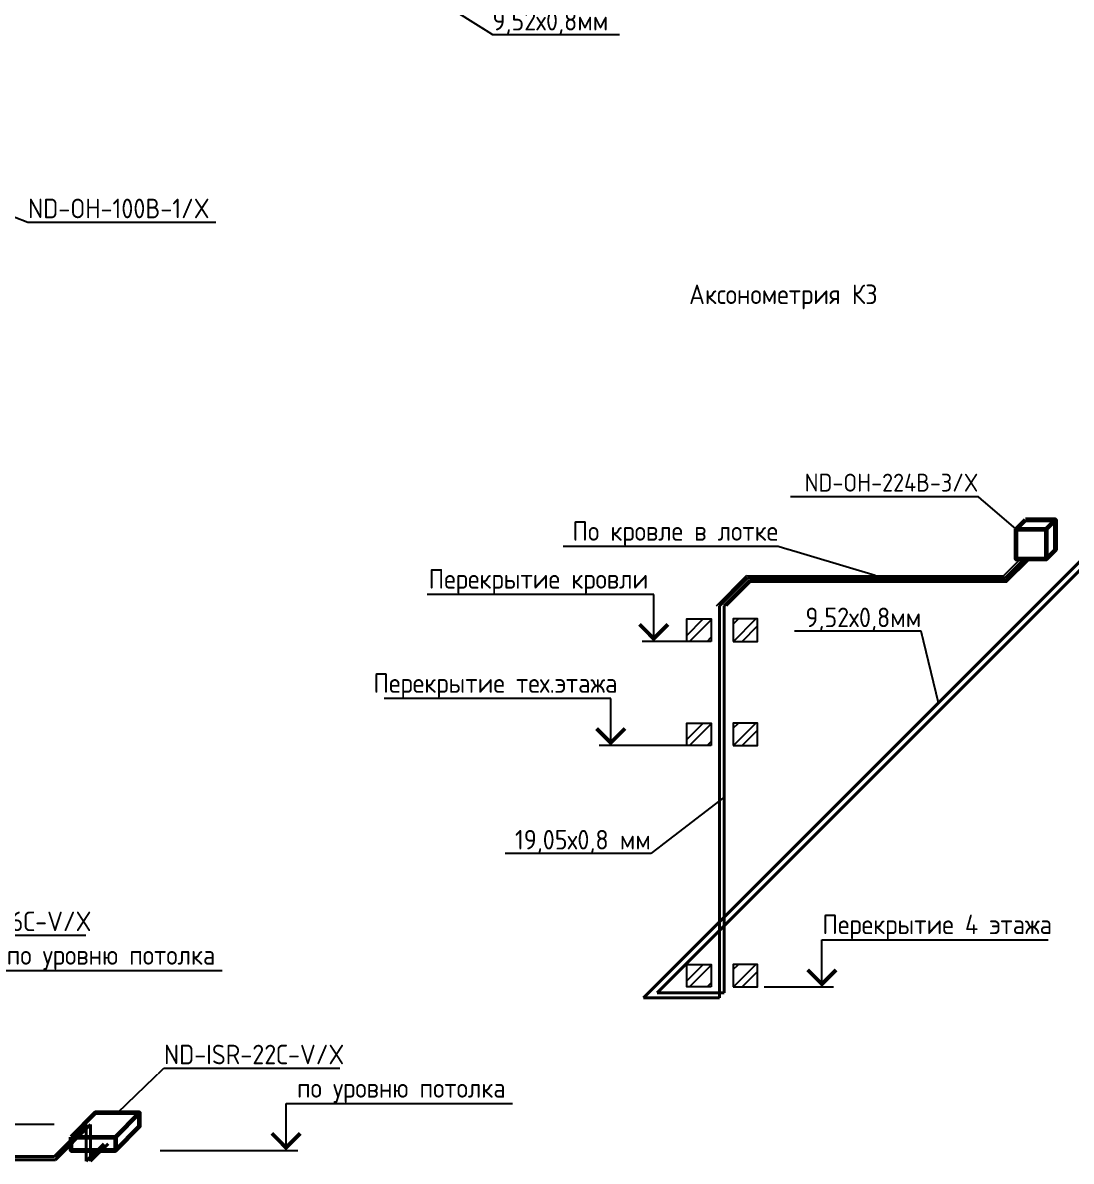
# Model space of a CAD drawing. Header units: millimetres. Extents: x -129048 to 476301, y -5853 to 215316.
# Drawn here: x -35709 to -22279, y 77012 to 91587 of the extents above; entities that cross this region are included whole.
import ezdxf
from ezdxf import colors
from ezdxf.entities.mleader import LeaderData, LeaderLine
from ezdxf.enums import TextEntityAlignment as Align
from ezdxf.math import Vec2, Vec3

# ---------------------------------------------------------------- set-up
doc = ezdxf.new("R2010")
doc.units = ezdxf.units.MM
doc.layers.add('GAZLAITER', color=1, linetype='Continuous', lineweight=40)
doc.layers.add('Кондеи', color=6, linetype='Continuous', lineweight=60)
doc.styles.add('PIK', font='isocpeur.ttf', dxfattribs={"width": 0.9, "height": 250})
doc.styles.add('TRAJECTORY_TEXT_STYLE', font='simplex.shx', dxfattribs={"width": 0.65})

# ---------------------------------------------------------------- blocks, each defined once
blk = doc.blocks.new('*U3179')
at = {"color": 0, "linetype": 'ByBlock', "lineweight": -2}
for p, q in [((0, 6), (13, 6)), ((-16.14, 0), (0, 0))]:
    blk.add_line(p, q, dxfattribs=at)
at = {"color": 0, "linetype": 'ByBlock', "lineweight": -2, "ltscale": 100}
blk.add_line((-1.5, 0), (1.5, 0), dxfattribs=at)
blk.add_lwpolyline([(0, 0), (0, 6)], dxfattribs=at)
at = {"color": 0, "linetype": 'ByBlock', "lineweight": -2, "ltscale": 100, "const_width": 0.5}
blk.add_lwpolyline([(1.82, 2.18), (0, 0.35), (-1.82, 2.18)], dxfattribs=at)
at = {"linetype": 'ByBlock', "lineweight": -2, "ltscale": 100, "style": 'TRAJECTORY_TEXT_STYLE', "width": 0.65}
blk.add_attdef('Отм.', text='', height=3.5, dxfattribs=at).set_placement((6.5, 6), align=Align.BOTTOM_CENTER)
at = {"color": 0, "linetype": 'ByBlock', "lineweight": -2, "ltscale": 100, "style": 'TRAJECTORY_TEXT_STYLE', "width": 0.65}
blk.add_attdef('Прим.', text='', height=3.5, dxfattribs=at).set_placement((9.57, 4.8), align=Align.TOP_CENTER)
blk = doc.blocks.new('*U3176')
at = {"color": 0, "linetype": 'ByBlock', "lineweight": -2}
for p, q in [((0, 6), (29, 6)), ((-16.14, 0), (0, 0))]:
    blk.add_line(p, q, dxfattribs=at)
at = {"color": 0, "linetype": 'ByBlock', "lineweight": -2, "ltscale": 100}
blk.add_line((-1.5, 0), (1.5, 0), dxfattribs=at)
blk.add_lwpolyline([(0, 0), (0, 6)], dxfattribs=at)
at = {"color": 0, "linetype": 'ByBlock', "lineweight": -2, "ltscale": 100, "const_width": 0.5}
blk.add_lwpolyline([(1.82, 2.18), (0, 0.35), (-1.82, 2.18)], dxfattribs=at)
at = {"linetype": 'ByBlock', "lineweight": -2, "ltscale": 100, "style": 'TRAJECTORY_TEXT_STYLE', "width": 0.65}
blk.add_attdef('Отм.', text='', height=3.5, dxfattribs=at).set_placement((14.5, 6), align=Align.BOTTOM_CENTER)
at = {"color": 0, "linetype": 'ByBlock', "lineweight": -2, "ltscale": 100, "style": 'TRAJECTORY_TEXT_STYLE', "width": 0.65}
blk.add_attdef('Прим.', text='', height=3.5, dxfattribs=at).set_placement((17.57, 4.8), align=Align.TOP_CENTER)
blk = doc.blocks.new('*U3192')
at = {"color": 0, "linetype": 'ByBlock', "lineweight": -2}
for p, q in [((0, 6), (29, 6)), ((-7.41, 0), (0, 0))]:
    blk.add_line(p, q, dxfattribs=at)
at = {"color": 0, "linetype": 'ByBlock', "lineweight": -2, "ltscale": 100}
blk.add_line((-1.5, 0), (1.5, 0), dxfattribs=at)
blk.add_lwpolyline([(0, 0), (0, 6)], dxfattribs=at)
at = {"color": 0, "linetype": 'ByBlock', "lineweight": -2, "ltscale": 100, "const_width": 0.5}
blk.add_lwpolyline([(1.82, 2.18), (0, 0.35), (-1.82, 2.18)], dxfattribs=at)
at = {"linetype": 'ByBlock', "lineweight": -2, "ltscale": 100, "style": 'TRAJECTORY_TEXT_STYLE', "width": 0.65}
blk.add_attdef('Отм.', text='', height=3.5, dxfattribs=at).set_placement((14.5, 6), align=Align.BOTTOM_CENTER)
at = {"color": 0, "linetype": 'ByBlock', "lineweight": -2, "ltscale": 100, "style": 'TRAJECTORY_TEXT_STYLE', "width": 0.65}
blk.add_attdef('Прим.', text='', height=3.5, dxfattribs=at).set_placement((17.57, 4.8), align=Align.TOP_CENTER)
blk = doc.blocks.new('*U3180')
at = {"color": 0, "linetype": 'ByBlock', "lineweight": -2}
for p, q in [((0, 6), (29, 6)), ((-4.24, 0), (0, 0))]:
    blk.add_line(p, q, dxfattribs=at)
at = {"color": 0, "linetype": 'ByBlock', "lineweight": -2, "ltscale": 100}
blk.add_line((-1.5, 0), (1.5, 0), dxfattribs=at)
blk.add_lwpolyline([(0, 0), (0, 6)], dxfattribs=at)
at = {"color": 0, "linetype": 'ByBlock', "lineweight": -2, "ltscale": 100, "const_width": 0.5}
blk.add_lwpolyline([(1.82, 2.18), (0, 0.35), (-1.82, 2.18)], dxfattribs=at)
at = {"linetype": 'ByBlock', "lineweight": -2, "ltscale": 100, "style": 'TRAJECTORY_TEXT_STYLE', "width": 0.65}
blk.add_attdef('Отм.', text='', height=3.5, dxfattribs=at).set_placement((14.5, 6), align=Align.BOTTOM_CENTER)
at = {"color": 0, "linetype": 'ByBlock', "lineweight": -2, "ltscale": 100, "style": 'TRAJECTORY_TEXT_STYLE', "width": 0.65}
blk.add_attdef('Прим.', text='', height=3.5, dxfattribs=at).set_placement((17.57, 4.8), align=Align.TOP_CENTER)
blk = doc.blocks.new('*U3181')
at = {"color": 0, "linetype": 'ByBlock', "lineweight": -2}
for p, q in [((0, 6), (29, 6)), ((-9.75, 0), (0, 0))]:
    blk.add_line(p, q, dxfattribs=at)
at = {"color": 0, "linetype": 'ByBlock', "lineweight": -2, "ltscale": 100}
blk.add_line((-1.5, 0), (1.5, 0), dxfattribs=at)
blk.add_lwpolyline([(0, 0), (0, 6)], dxfattribs=at)
at = {"color": 0, "linetype": 'ByBlock', "lineweight": -2, "ltscale": 100, "const_width": 0.5}
blk.add_lwpolyline([(1.82, 2.18), (0, 0.35), (-1.82, 2.18)], dxfattribs=at)
at = {"linetype": 'ByBlock', "lineweight": -2, "ltscale": 100, "style": 'TRAJECTORY_TEXT_STYLE', "width": 0.65}
blk.add_attdef('Отм.', text='', height=3.5, dxfattribs=at).set_placement((14.5, 6), align=Align.BOTTOM_CENTER)
at = {"color": 0, "linetype": 'ByBlock', "lineweight": -2, "ltscale": 100, "style": 'TRAJECTORY_TEXT_STYLE', "width": 0.65}
blk.add_attdef('Прим.', text='', height=3.5, dxfattribs=at).set_placement((17.57, 4.8), align=Align.TOP_CENTER)

msp = doc.modelspace()

# ---------------------------------------------------------------- hatches: boundary and pattern name
h = msp.add_hatch()
h.set_pattern_fill('ANSI32', color=256, scale=25)
h.set_pattern_definition([(45, (-2494.32, 79827.88), (-168.3798, 168.3798), []), (45, (-2382.07, 79827.88), (-168.3798, 168.3798), [])])
h.paths.add_polyline_path([(-26890.134, 83955.013), (-27202.94, 83955.013), (-27202.94, 83667.041), (-26890.134, 83667.041)])
h.paths.add_polyline_path([(-26608.928, 83955.013), (-26608.928, 83667.041), (-26296.123, 83667.041), (-26296.123, 83955.013)])
h = msp.add_hatch()
h.set_pattern_fill('ANSI32', color=256, scale=25)
h.set_pattern_definition([(45, (-2494.32, 78494.67), (-168.3798, 168.3798), []), (45, (-2382.07, 78494.67), (-168.3798, 168.3798), [])])
h.paths.add_polyline_path([(-26890.134, 82621.795), (-27202.94, 82621.795), (-27202.94, 82333.822), (-26890.134, 82333.822)])
h.paths.add_polyline_path([(-26608.928, 82621.795), (-26608.928, 82333.822), (-26296.123, 82333.822), (-26296.123, 82621.795)])
h = msp.add_hatch()
h.set_pattern_fill('ANSI32', color=256, scale=25)
h.set_pattern_definition([(45, (-2494.32, 75405.2), (-168.3798, 168.3798), []), (45, (-2382.07, 75405.2), (-168.3798, 168.3798), [])])
h.paths.add_polyline_path([(-26890.134, 79532.328), (-27202.94, 79532.328), (-27202.94, 79244.355), (-26890.134, 79244.355)])
h.paths.add_polyline_path([(-26608.928, 79532.328), (-26608.928, 79244.355), (-26296.123, 79244.355), (-26296.123, 79532.328)])

# ---------------------------------------------------------------- linework, layer by layer
for p, q in [((-23146.517, 84508.085), (-22916.943, 84737.659)), ((-23103.999, 84428.513), (-22815.446, 84717.066)), ((-26822.891, 84122.525), (-26436.483, 84508.933)), ((-26688.637, 84122.525), (-26382.649, 84428.513)), ((-26436.483, 84508.933), (-23146.517, 84508.085)), ((-26382.649, 84428.513), (-23103.999, 84428.513))]:
    msp.add_line(p, q)
for points in [[(-26890.134, 83667.041), (-27202.94, 83667.041), (-27202.94, 83955.013), (-26890.134, 83955.013)], [(-26608.928, 83667.041), (-26296.123, 83667.041), (-26296.123, 83955.013), (-26608.928, 83955.013)], [(-26890.134, 82333.822), (-27202.94, 82333.822), (-27202.94, 82621.795), (-26890.134, 82621.795)], [(-26608.928, 82333.822), (-26296.123, 82333.822), (-26296.123, 82621.795), (-26608.928, 82621.795)], [(-26890.134, 79244.355), (-27202.94, 79244.355), (-27202.94, 79532.328), (-26890.134, 79532.328)], [(-26608.928, 79244.355), (-26296.123, 79244.355), (-26296.123, 79532.328), (-26608.928, 79532.328)]]:
    msp.add_lwpolyline(points, close=True)
at = {"layer": 'GAZLAITER', "lineweight": 40, "ltscale": 10}
for p, q in [((-22076.709, 84784.999), (-27756.969, 79104.739)), ((-27756.969, 79104.739), (-26782.509, 79104.739)), ((-35302.885, 77074.034), (-34896.283, 77480.636)), ((-34896.283, 77011.809), (-34896.283, 77480.636)), ((-34672.437, 77235.656), (-34896.283, 77011.809)), ((-40158.983, 77074.034), (-35302.885, 77074.034))]:
    msp.add_line(p, q, dxfattribs=at)
at = {"layer": 'GAZLAITER', "color": 5}
for p, q in [((-22014.408, 84734.38), (-27581.133, 79167.655)), ((-23110.907, 84448.353), (-22821.404, 84737.856)), ((-26724.101, 84122.525), (-26398.273, 84448.353)), ((-26398.273, 84448.353), (-23110.907, 84448.353)), ((-26724.101, 79167.655), (-26724.101, 84122.525)), ((-27581.133, 79167.655), (-26724.101, 79167.655))]:
    msp.add_line(p, q, dxfattribs=at)
at = {"layer": 'GAZLAITER'}
for p, q in [((-23118.869, 84481.524), (-22862.537, 84737.856)), ((-26782.509, 84122.525), (-26423.509, 84481.524)), ((-26423.509, 84481.524), (-23119.957, 84481.524)), ((-26782.509, 79104.739), (-26782.509, 84122.525))]:
    msp.add_line(p, q, dxfattribs=at)
at = {"layer": 'GAZLAITER', "color": 5, "lineweight": 40, "ltscale": 10}
for p, q in [((-35290.637, 77030.72), (-34840.722, 77480.636)), ((-34840.722, 77011.809), (-34840.722, 77480.636)), ((-34616.875, 77235.656), (-34840.722, 77011.809)), ((-41226.459, 77030.72), (-35290.637, 77030.72))]:
    msp.add_line(p, q, dxfattribs=at)
at = {"layer": 'Кондеи'}
for p, q in [((-22600.517, 85104.078), (-22480.783, 85223.812)), ((-22480.783, 84839.421), (-22600.517, 84719.687)), ((-34212.883, 77459.298), (-34212.883, 77629.661))]:
    msp.add_line(p, q, dxfattribs=at)
for points in [[(-22865.174, 85223.812), (-22480.783, 85223.812), (-22480.783, 84839.421), (-22480.783, 85223.812)], [(-35088.347, 77320.837), (-34521.707, 77320.837), (-34212.883, 77629.661), (-34779.523, 77629.661)], [(-35088.347, 77150.474), (-34521.707, 77150.474), (-34212.883, 77459.298), (-34521.707, 77150.474)], [(-35088.347, 77320.837), (-34521.707, 77320.837), (-34521.707, 77150.474), (-35088.347, 77150.474)]]:
    msp.add_lwpolyline(points, close=True, dxfattribs=at)

# ---------------------------------------------------------------- block references
ref = msp.add_blockref('*U3180', (-27626.88, 83667.041), dxfattribs=dict(xscale=-100, yscale=100, zscale=100))
ref.add_attrib('Отм.', 'Перекрытие кровли', dxfattribs={"linetype": 'ByBlock', "lineweight": -2, "ltscale": 100, "height": 250, "style": 'PIK', "width": 0.9}).set_placement((-29103.471, 84267.041), align=Align.BOTTOM_CENTER)
ref = msp.add_blockref('*U3181', (-28177.499, 82333.822), dxfattribs=dict(xscale=-100, yscale=100, zscale=100))
ref.add_attrib('Отм.', 'Перекрытие тех.этажа', dxfattribs={"linetype": 'ByBlock', "lineweight": -2, "ltscale": 100, "height": 250, "style": 'PIK', "width": 0.9}).set_placement((-29654.09, 82933.822), align=Align.BOTTOM_CENTER)
ref = msp.add_blockref('*U3192', (-25472.376, 79244.355), dxfattribs=dict(xscale=100, yscale=100, zscale=100))
ref.add_attrib('Отм.', 'Перекрытие 4 этажа', dxfattribs={"linetype": 'ByBlock', "lineweight": -2, "ltscale": 100, "height": 250, "style": 'PIK', "width": 0.9}).set_placement((-23995.785, 79844.355), align=Align.BOTTOM_CENTER)
ref = msp.add_blockref('*U3179', (-36918.443, 77480.636), dxfattribs=dict(xscale=-100, yscale=100, zscale=100))
ref.add_attrib('Отм.', 'Под перекрытием', dxfattribs={"linetype": 'ByBlock', "lineweight": -2, "ltscale": 100, "height": 250, "style": 'PIK', "width": 0.9}).set_placement((-37595.034, 78080.636), align=Align.BOTTOM_CENTER)

# ---------------------------------------------------------------- texts
at = {"insert": (-27173.903, 88235.549), "char_height": 250, "width": 6845.94178, "attachment_point": 1, "style": 'PIK'}
msp.add_mtext('Аксонометрия К3', dxfattribs=at)

# ---------------------------------------------------------------- leaders
at = {"layer": 'GAZLAITER', "color": 18, "lineweight": 25, "ltscale": 10, "true_color": 0x000000}
ml = msp.add_multileader_mtext('Standard', dxfattribs=at)
ml.set_content('9,52х0,8мм', color=(0, 0, 0), style='PIK')
ml.set_leader_properties()
ml.build(insert=Vec2(0, 0))
ml.multileader.update_dxf_attribs({"text_left_attachment_type": 6, "text_right_attachment_type": 6, "dogleg_length": 0.36, "arrow_head_size": 0.18})
ctx = ml.context
ctx.base_point, ctx.char_height, ctx.arrow_head_size, ctx.landing_gap_size, ctx.plane_origin = Vec3(-29692.228, 91438.193), 250, 0.18, 0.09, Vec3(-29179.146, 91918.446)
ctx.left_attachment, ctx.right_attachment = 6, 6
notes = []
notes.append((ctx, [(0, (1, 1, 0), (-29692.588, 91438.193), (1, 0), 0.36, [(0, [(-30159.865, 91732.546)], 0, [])])]))
ctx.mtext.insert, ctx.mtext.flow_direction = Vec3(-29692.138, 91738.193), 5
ctx.mtext.has_bg_fill, ctx.mtext.bg_color, ctx.mtext.bg_scale_factor, ctx.mtext.bg_transparency, ctx.mtext.use_window_bg_color = 1, -1027028792, 1.5, 0, 1
at = {"layer": 'Кондеи', "color": 18, "lineweight": 25, "ltscale": 10, "true_color": 0x000000}
ml = msp.add_multileader_mtext('Standard', dxfattribs=at)
ml.set_content('{\\C256;\\c0;ND-OH-100B-1/X}', color=(0, 0, 0), style='PIK')
ml.set_leader_properties()
ml.build(insert=Vec2(0, 0))
ml.multileader.update_dxf_attribs({"text_left_attachment_type": 6, "text_right_attachment_type": 6, "dogleg_length": 0.36, "arrow_head_size": 0.18})
ctx = ml.context
ctx.base_point, ctx.char_height, ctx.arrow_head_size, ctx.landing_gap_size, ctx.plane_origin = Vec3(-35641.374, 89034.33), 250, 0.18, 0.09, Vec3(-36087.871, 89207.266)
ctx.left_attachment, ctx.right_attachment = 6, 6
notes.append((ctx, [(0, (1, 1, 0), (-35641.734, 89034.33), (1, 0), 0.36, [(0, [(-36087.871, 89207.266)], 0, [])])]))
ctx.mtext.insert, ctx.mtext.flow_direction = Vec3(-35641.284, 89334.33), 5
ctx.mtext.has_bg_fill, ctx.mtext.bg_color, ctx.mtext.bg_scale_factor, ctx.mtext.bg_transparency, ctx.mtext.use_window_bg_color = 1, -1027028792, 1.5, 0, 1
ml = msp.add_multileader_mtext('Standard', dxfattribs=at)
ml.set_content('{\\H0.91667x;\\C256;\\c0;ND-OH-224B-3/X}', color=(0, 0, 0), style='PIK')
ml.set_leader_properties()
ml.build(insert=Vec2(0, 0))
ml.multileader.update_dxf_attribs({"text_left_attachment_type": 6, "text_right_attachment_type": 6, "dogleg_length": 0.36, "arrow_head_size": 0.18})
ctx = ml.context
ctx.base_point, ctx.char_height, ctx.arrow_head_size, ctx.landing_gap_size, ctx.plane_origin = Vec3(-25613.841, 85517.952), 250, 0.18, 0.09, Vec3(-22696.303, 84719.687)
ctx.left_attachment, ctx.right_attachment, ctx.text_align_type = 6, 6, 2
notes.append((ctx, [(1, (1, 1, 0), (-23468.294, 85517.952), (-1, 0), 0.36, [(0, [(-22984.908, 85104.078)], 0, [])])]))
ctx.mtext.insert, ctx.mtext.alignment, ctx.mtext.flow_direction = Vec3(-23468.744, 85813.785), 3, 5
ctx.mtext.has_bg_fill, ctx.mtext.bg_color, ctx.mtext.bg_scale_factor, ctx.mtext.bg_transparency, ctx.mtext.use_window_bg_color = 1, -1027028792, 1.5, 0, 1
ml = msp.add_multileader_mtext('Standard', dxfattribs=at)
ml.set_content('ND-ISR-36С-V/X', color=(0, 0, 0), style='PIK')
ml.set_leader_properties()
ml.build(insert=Vec2(0, 0))
ml.multileader.update_dxf_attribs({"text_left_attachment_type": 6, "text_right_attachment_type": 6, "dogleg_length": 0.36, "arrow_head_size": 0.18})
ctx = ml.context
ctx.base_point, ctx.char_height, ctx.arrow_head_size, ctx.landing_gap_size, ctx.plane_origin = Vec3(-37152.328, 79907.771), 250, 0.18, 0.09, Vec3(-37841.296, 79120.167)
ctx.left_attachment, ctx.right_attachment = 6, 6
notes.append((ctx, [(0, (1, 1, 0), (-37152.688, 79907.771), (1, 0), 0.36, [(0, [(-37841.296, 79331.767)], 0, [])])]))
ctx.mtext.insert, ctx.mtext.flow_direction = Vec3(-37152.238, 80207.771), 5
ctx.mtext.has_bg_fill, ctx.mtext.bg_color, ctx.mtext.bg_scale_factor, ctx.mtext.bg_transparency, ctx.mtext.use_window_bg_color = 1, -1027028792, 1.5, 0, 1
for ctx, leaders in notes:
    for number, flags, end, landing, length, lines in leaders:
        leader = LeaderData()
        leader.index, (leader.has_last_leader_line, leader.has_dogleg_vector, leader.attachment_direction) = number, flags
        leader.last_leader_point, leader.dogleg_vector, leader.dogleg_length = Vec3(end), Vec3(landing), length
        for number, points, colour, breaks in lines:
            line = LeaderLine()
            line.index, line.vertices, line.color, line.breaks = number, Vec3.list(points), colors.encode_raw_color(colour), breaks
            leader.lines.append(line)
        ctx.leaders.append(leader)

# ---------------------------------------------------------------- next in the draw order: linework, layer by layer
at = {"layer": 'Кондеи'}
msp.add_line((-22984.908, 85104.078), (-22865.174, 85223.812), dxfattribs=at)
msp.add_lwpolyline([(-22984.908, 85104.078), (-22600.517, 85104.078), (-22600.517, 84719.687), (-22984.908, 84719.687)], close=True, dxfattribs=at)

# ---------------------------------------------------------------- next in the draw order: block references
ref = msp.add_blockref('*U3176', (-36054.81, 78852.58), dxfattribs=dict(xscale=100, yscale=100, zscale=100))
ref.add_attrib('Отм.', 'по уровню потолка', dxfattribs={"linetype": 'ByBlock', "lineweight": -2, "ltscale": 100, "height": 250, "style": 'PIK', "width": 0.9}).set_placement((-34578.219, 79452.58), align=Align.BOTTOM_CENTER)

# ---------------------------------------------------------------- next in the draw order: leaders
at = {"layer": 'GAZLAITER', "color": 18, "lineweight": 25, "ltscale": 10, "true_color": 0x000000}
ml = msp.add_multileader_mtext('Standard', dxfattribs=at)
ml.set_content('9,52х0,8мм', color=(0, 0, 0), style='PIK')
ml.set_leader_properties()
ml.build(insert=Vec2(0, 0))
ml.multileader.update_dxf_attribs({"text_left_attachment_type": 6, "text_right_attachment_type": 6, "dogleg_length": 0.36, "arrow_head_size": 0.18})
ctx = ml.context
ctx.base_point, ctx.char_height, ctx.arrow_head_size, ctx.landing_gap_size, ctx.plane_origin = Vec3(-25617.668, 83799.266), 250, 0.18, 0.09, Vec3(-22998.88, 83068.009)
ctx.left_attachment, ctx.right_attachment, ctx.text_align_type = 6, 6, 2
notes = []
notes.append((ctx, [(1, (1, 1, 0), (-24199.628, 83799.266), (-1, 0), 0.36, [(0, [(-23979.599, 82882.109)], 0, [])])]))
ctx.mtext.insert, ctx.mtext.alignment, ctx.mtext.flow_direction = Vec3(-24200.078, 84099.266), 3, 5
ctx.mtext.has_bg_fill, ctx.mtext.bg_color, ctx.mtext.bg_scale_factor, ctx.mtext.bg_transparency, ctx.mtext.use_window_bg_color = 1, -1027028792, 1.5, 0, 1
ml = msp.add_multileader_mtext('Standard', dxfattribs=at)
ml.set_content('19,05х0,8 мм', color=(0, 0, 0), style='PIK')
ml.set_leader_properties()
ml.build(insert=Vec2(0, 0))
ml.multileader.update_dxf_attribs({"text_left_attachment_type": 6, "text_right_attachment_type": 6, "dogleg_length": 0.36, "arrow_head_size": 0.18})
ctx = ml.context
ctx.base_point, ctx.char_height, ctx.arrow_head_size, ctx.landing_gap_size, ctx.plane_origin = Vec3(-29328.832, 80952.996), 250, 0.18, 0.09, Vec3(-27228.104, 82064.453)
ctx.left_attachment, ctx.right_attachment, ctx.text_align_type = 6, 6, 2
notes.append((ctx, [(0, (1, 1, 0), (-27663.292, 80952.996), (-1, 0), 0.36, [(1, [(-26724.101, 81672.039)], 0, [])])]))
ctx.mtext.insert, ctx.mtext.alignment, ctx.mtext.flow_direction = Vec3(-27663.742, 81252.996), 3, 5
ctx.mtext.has_bg_fill, ctx.mtext.bg_color, ctx.mtext.bg_scale_factor, ctx.mtext.bg_transparency, ctx.mtext.use_window_bg_color = 1, -1027028792, 1.5, 0, 1
at = {"layer": 'Кондеи', "color": 18, "lineweight": 25, "ltscale": 10, "true_color": 0x000000}
ml = msp.add_multileader_mtext('Standard', dxfattribs=at)
ml.set_content('ND-ISR-22С-V/X', color=(0, 0, 0), style='PIK')
ml.set_leader_properties()
ml.build(insert=Vec2(0, 0))
ml.multileader.update_dxf_attribs({"text_left_attachment_type": 6, "text_right_attachment_type": 6, "dogleg_length": 0.36, "arrow_head_size": 0.18})
ctx = ml.context
ctx.base_point, ctx.char_height, ctx.arrow_head_size, ctx.landing_gap_size, ctx.plane_origin = Vec3(-33899.763, 78203.358), 250, 0.18, 0.09, Vec3(-34496.203, 77418.062)
ctx.left_attachment, ctx.right_attachment = 6, 6
notes.append((ctx, [(0, (1, 1, 0), (-33900.123, 78203.358), (1, 0), 0.36, [(0, [(-34496.203, 77629.661)], 0, [])])]))
ctx.mtext.insert, ctx.mtext.flow_direction = Vec3(-33899.673, 78503.358), 5
ctx.mtext.has_bg_fill, ctx.mtext.bg_color, ctx.mtext.bg_scale_factor, ctx.mtext.bg_transparency, ctx.mtext.use_window_bg_color = 1, -1027028792, 1.5, 0, 1
for ctx, leaders in notes:
    for number, flags, end, landing, length, lines in leaders:
        leader = LeaderData()
        leader.index, (leader.has_last_leader_line, leader.has_dogleg_vector, leader.attachment_direction) = number, flags
        leader.last_leader_point, leader.dogleg_vector, leader.dogleg_length = Vec3(end), Vec3(landing), length
        for number, points, colour, breaks in lines:
            line = LeaderLine()
            line.index, line.vertices, line.color, line.breaks = number, Vec3.list(points), colors.encode_raw_color(colour), breaks
            leader.lines.append(line)
        ctx.leaders.append(leader)

# ---------------------------------------------------------------- next in the draw order: block references
ref = msp.add_blockref('*U3176', (-32336.119, 77150.474), dxfattribs=dict(xscale=100, yscale=100, zscale=100))
ref.add_attrib('Отм.', 'по уровню потолка', dxfattribs={"linetype": 'ByBlock', "lineweight": -2, "ltscale": 100, "height": 250, "style": 'PIK', "width": 0.9}).set_placement((-30859.528, 77750.474), align=Align.BOTTOM_CENTER)

# ---------------------------------------------------------------- next in the draw order: leaders
at = {"layer": 'GAZLAITER', "color": 18, "lineweight": 25, "ltscale": 10, "true_color": 0x000000}
ml = msp.add_multileader_mtext('Standard', dxfattribs=at)
ml.set_content('{\\C256;\\c0;По кровле в лотке}', color=1, style='PIK')
ml.set_leader_properties()
ml.build(insert=Vec2(0, 0))
ml.multileader.update_dxf_attribs({"text_right_attachment_type": 6, "dogleg_length": 0.36, "arrow_head_size": 0.18})
ctx = ml.context
ctx.base_point, ctx.char_height, ctx.arrow_head_size, ctx.landing_gap_size, ctx.plane_origin = Vec3(-28665.94, 85043.058), 250, 0.18, 0.09, Vec3(-29394.069, 85373.025)
ctx.right_attachment, ctx.text_align_type = 6, 2
notes = []
notes.append((ctx, [(1, (1, 1, 0), (-26032.9, 84880.558), (-1, 0), 0.36, [(0, [(-24791.5, 84508.509)], 0, [])])]))
ctx.mtext.insert, ctx.mtext.alignment, ctx.mtext.flow_direction = Vec3(-26033.35, 85205.558), 3, 5
ctx.mtext.has_bg_fill, ctx.mtext.bg_color, ctx.mtext.bg_scale_factor, ctx.mtext.bg_transparency, ctx.mtext.use_window_bg_color = 1, -1027028792, 1.5, 0, 1
for ctx, leaders in notes:
    for number, flags, end, landing, length, lines in leaders:
        leader = LeaderData()
        leader.index, (leader.has_last_leader_line, leader.has_dogleg_vector, leader.attachment_direction) = number, flags
        leader.last_leader_point, leader.dogleg_vector, leader.dogleg_length = Vec3(end), Vec3(landing), length
        for number, points, colour, breaks in lines:
            line = LeaderLine()
            line.index, line.vertices, line.color, line.breaks = number, Vec3.list(points), colors.encode_raw_color(colour), breaks
            leader.lines.append(line)
        ctx.leaders.append(leader)

doc.saveas('drawing.dxf')
